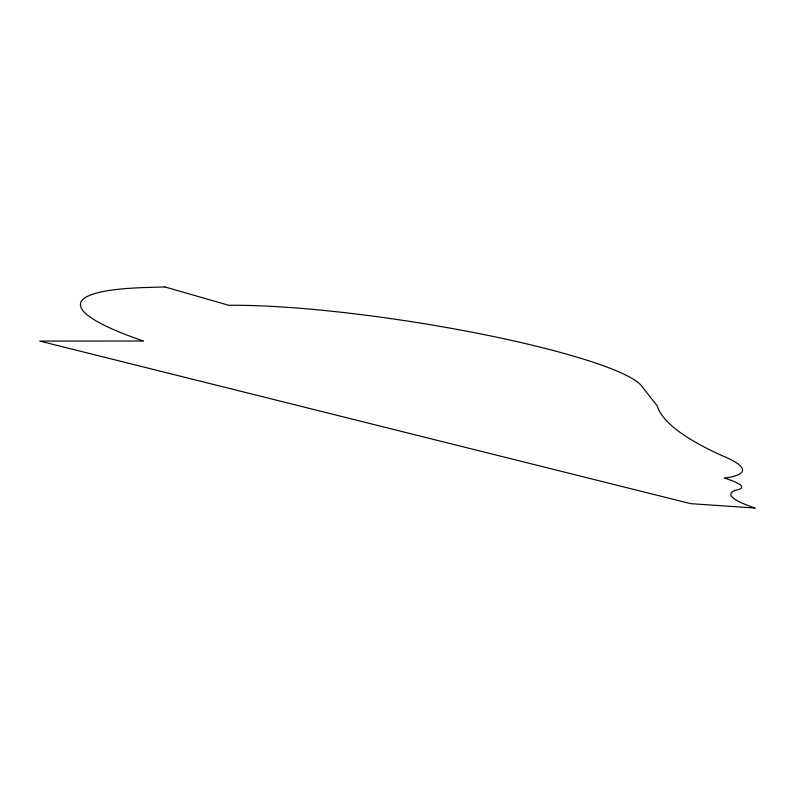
<?xml version="1.0" encoding="UTF-8"?>
<svg xmlns="http://www.w3.org/2000/svg" width="795" height="795" viewBox="0 0 795 795"><rect width="100%" height="100%" fill="white"/><g stroke="black" fill="none" stroke-linecap="round" stroke-linejoin="round"><path stroke-width="1.19" d="M164.972 286.945L147.641 287.462A326.357 44.47 8.9 0 0 143.368 341.015L39.75 341.075L690.795 503.672L755.25 508.055A284.998 26.205 7 0 1 735.007 490.356A136.521 13.386 8.1 0 0 724.533 478.083A282.712 29.972 8.5 0 0 721.075 455.207A1822.915 197.16 3.5 0 1 657.157 405.758L640.8 384.989A238.52 32.754 8.9 0 0 472.796 332.36A238.52 32.754 8.9 0 0 228.761 305.31L164.972 286.945"/></g></svg>
